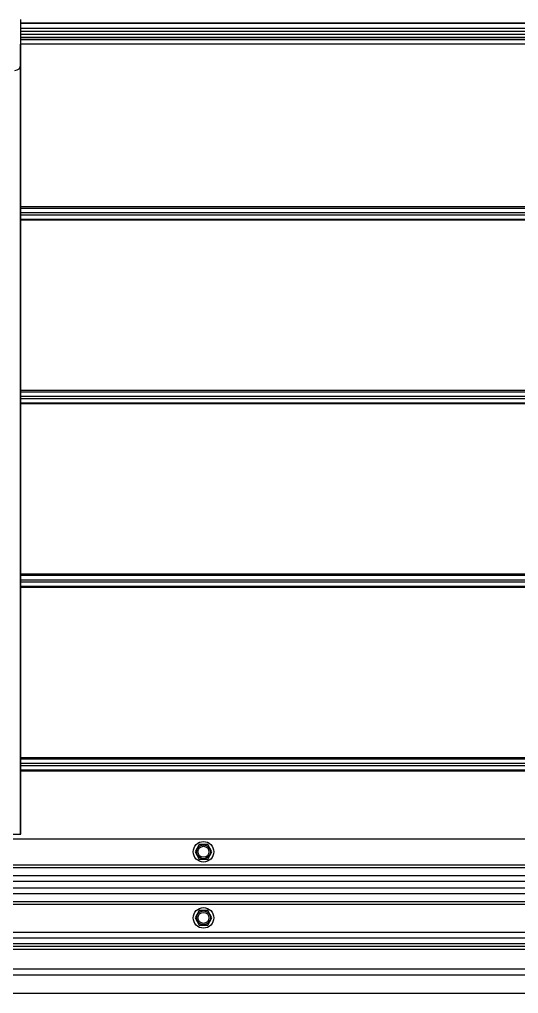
# Model space of a CAD drawing. Header units: millimetres. Extents: x 21899 to 38731, y -5425 to 3612.
# Drawn here: x 24252 to 24592, y 252 to 915 of the extents above; entities that cross this region are included whole.
import ezdxf

# ---------------------------------------------------------------- set-up
doc = ezdxf.new("R2010")
doc.units = ezdxf.units.MM

msp = doc.modelspace()

# ---------------------------------------------------------------- linework, layer by layer
at = {"color": 3, "linetype": 'Continuous'}
msp.add_line((24252.61, 884.59), (24252.61, 915.29), dxfattribs=at)
at = {"color": 9, "linetype": 'Continuous'}
for p, q in [((25101.07, 912.73), (24252.61, 912.73)), ((25101.07, 909.09), (24252.61, 909.09)), ((24252.61, 905.3), (25101.07, 905.3)), ((24252.61, 902.97), (25101.07, 902.97)), ((24252.31, 571.62), (24252.31, 898.59)), ((24252.61, 901.59), (25101.07, 901.59)), ((24252.61, 898.68), (25101.07, 898.68)), ((25101.07, 787.61), (24252.61, 787.61)), ((24252.61, 786.83), (25101.07, 786.83)), ((24252.61, 783.86), (25101.07, 783.86)), ((24252.61, 782.31), (25101.07, 782.31)), ((24252.61, 779.34), (25101.07, 779.34)), ((25101.07, 778.56), (24252.61, 778.56)), ((25101.07, 662.61), (24252.61, 662.61)), ((24252.61, 661.83), (25101.07, 661.83)), ((24252.61, 658.86), (25101.07, 658.86)), ((24252.61, 657.31), (25101.07, 657.31)), ((24252.61, 654.34), (25101.07, 654.34)), ((25101.07, 653.56), (24252.61, 653.56)), ((24252.31, 360.59), (24252.31, 571.62)), ((25079.64, 537.61), (24252.61, 537.61)), ((24252.61, 536.83), (25079.62, 536.83)), ((24252.61, 533.86), (25079.83, 533.86)), ((24252.61, 532.31), (25080.38, 532.31)), ((24252.61, 529.34), (25082.8, 529.34)), ((25084.06, 528.56), (24252.61, 528.56)), ((25101.07, 412.61), (24252.61, 412.61)), ((24252.61, 411.83), (25101.07, 411.83)), ((24252.61, 408.86), (25101.07, 408.86)), ((24252.61, 407.31), (25101.07, 407.31)), ((24252.61, 404.34), (25101.07, 404.34)), ((25101.07, 403.56), (24252.61, 403.56)), ((24850.11, 339.59), (24199.61, 339.59)), ((24850.11, 337.62), (22583.11, 337.62)), ((24850.11, 332.32), (22583.11, 332.32)), ((24850.11, 328.38), (22583.11, 328.38)), ((24850.11, 323.79), (22583.11, 323.79)), ((24850.11, 319.85), (22583.11, 319.85)), ((24850.11, 314.55), (22583.11, 314.55)), ((24850.11, 312.59), (22583.11, 312.59)), ((24850.11, 293.67), (22583.11, 293.67)), ((24850.11, 289.76), (22583.11, 289.76)), ((24850.11, 284.09), (22583.11, 284.09)), ((25101.07, 268.59), (22336.81, 268.59))]:
    msp.add_line(p, q, dxfattribs=at)
at = {"color": 7, "linetype": 'Continuous'}
for p, q in [((25101.07, 912.64), (24252.61, 912.64)), ((25101.07, 907.09), (24252.61, 907.09)), ((25101.07, 903.01), (24252.61, 903.01)), ((24252.31, 898.59), (24252.61, 898.59)), ((24252.61, 571.62), (24252.61, 898.59)), ((24252.61, 360.59), (24252.61, 571.62)), ((24178.61, 360.59), (24252.61, 360.59)), ((24850.11, 357.09), (24199.61, 357.09)), ((24374.26, 353.52), (24371.41, 348.59)), ((24379.96, 353.52), (24374.26, 353.52)), ((24382.81, 348.59), (24379.96, 353.52)), ((24371.41, 348.59), (24374.26, 343.65)), ((24379.96, 343.65), (24382.81, 348.59)), ((24374.26, 343.65), (24379.96, 343.65)), ((24374.26, 308.52), (24371.41, 303.59)), ((24379.96, 308.52), (24374.26, 308.52)), ((24382.81, 303.59), (24379.96, 308.52)), ((24371.41, 303.59), (24374.26, 298.65)), ((24374.26, 298.65), (24379.96, 298.65)), ((24379.96, 298.65), (24382.81, 303.59)), ((24850.11, 285.89), (22583.11, 285.89)), ((25101.07, 282.09), (22336.81, 282.09)), ((25101.07, 252.09), (24131.95, 252.09))]:
    msp.add_line(p, q, dxfattribs=at)
msp.add_line((25212.11, 264.59), (22222.11, 264.59))
for centre, radius in [((24377.11, 348.59), 7), ((24377.11, 348.59), 3.75), ((24377.11, 303.59), 7), ((24377.11, 303.59), 3.75)]:
    msp.add_circle(centre, radius, dxfattribs=at)
at = {"color": 9, "linetype": 'Continuous'}
for centre in [(24377.11, 348.59), (24377.11, 303.59)]:
    msp.add_circle(centre, 4.7, dxfattribs=at)
at = {"color": 3, "linetype": 'Continuous'}
msp.add_arc((24248.61, 884.59), 4, 270, 0, dxfattribs=at)

doc.saveas('drawing.dxf')
